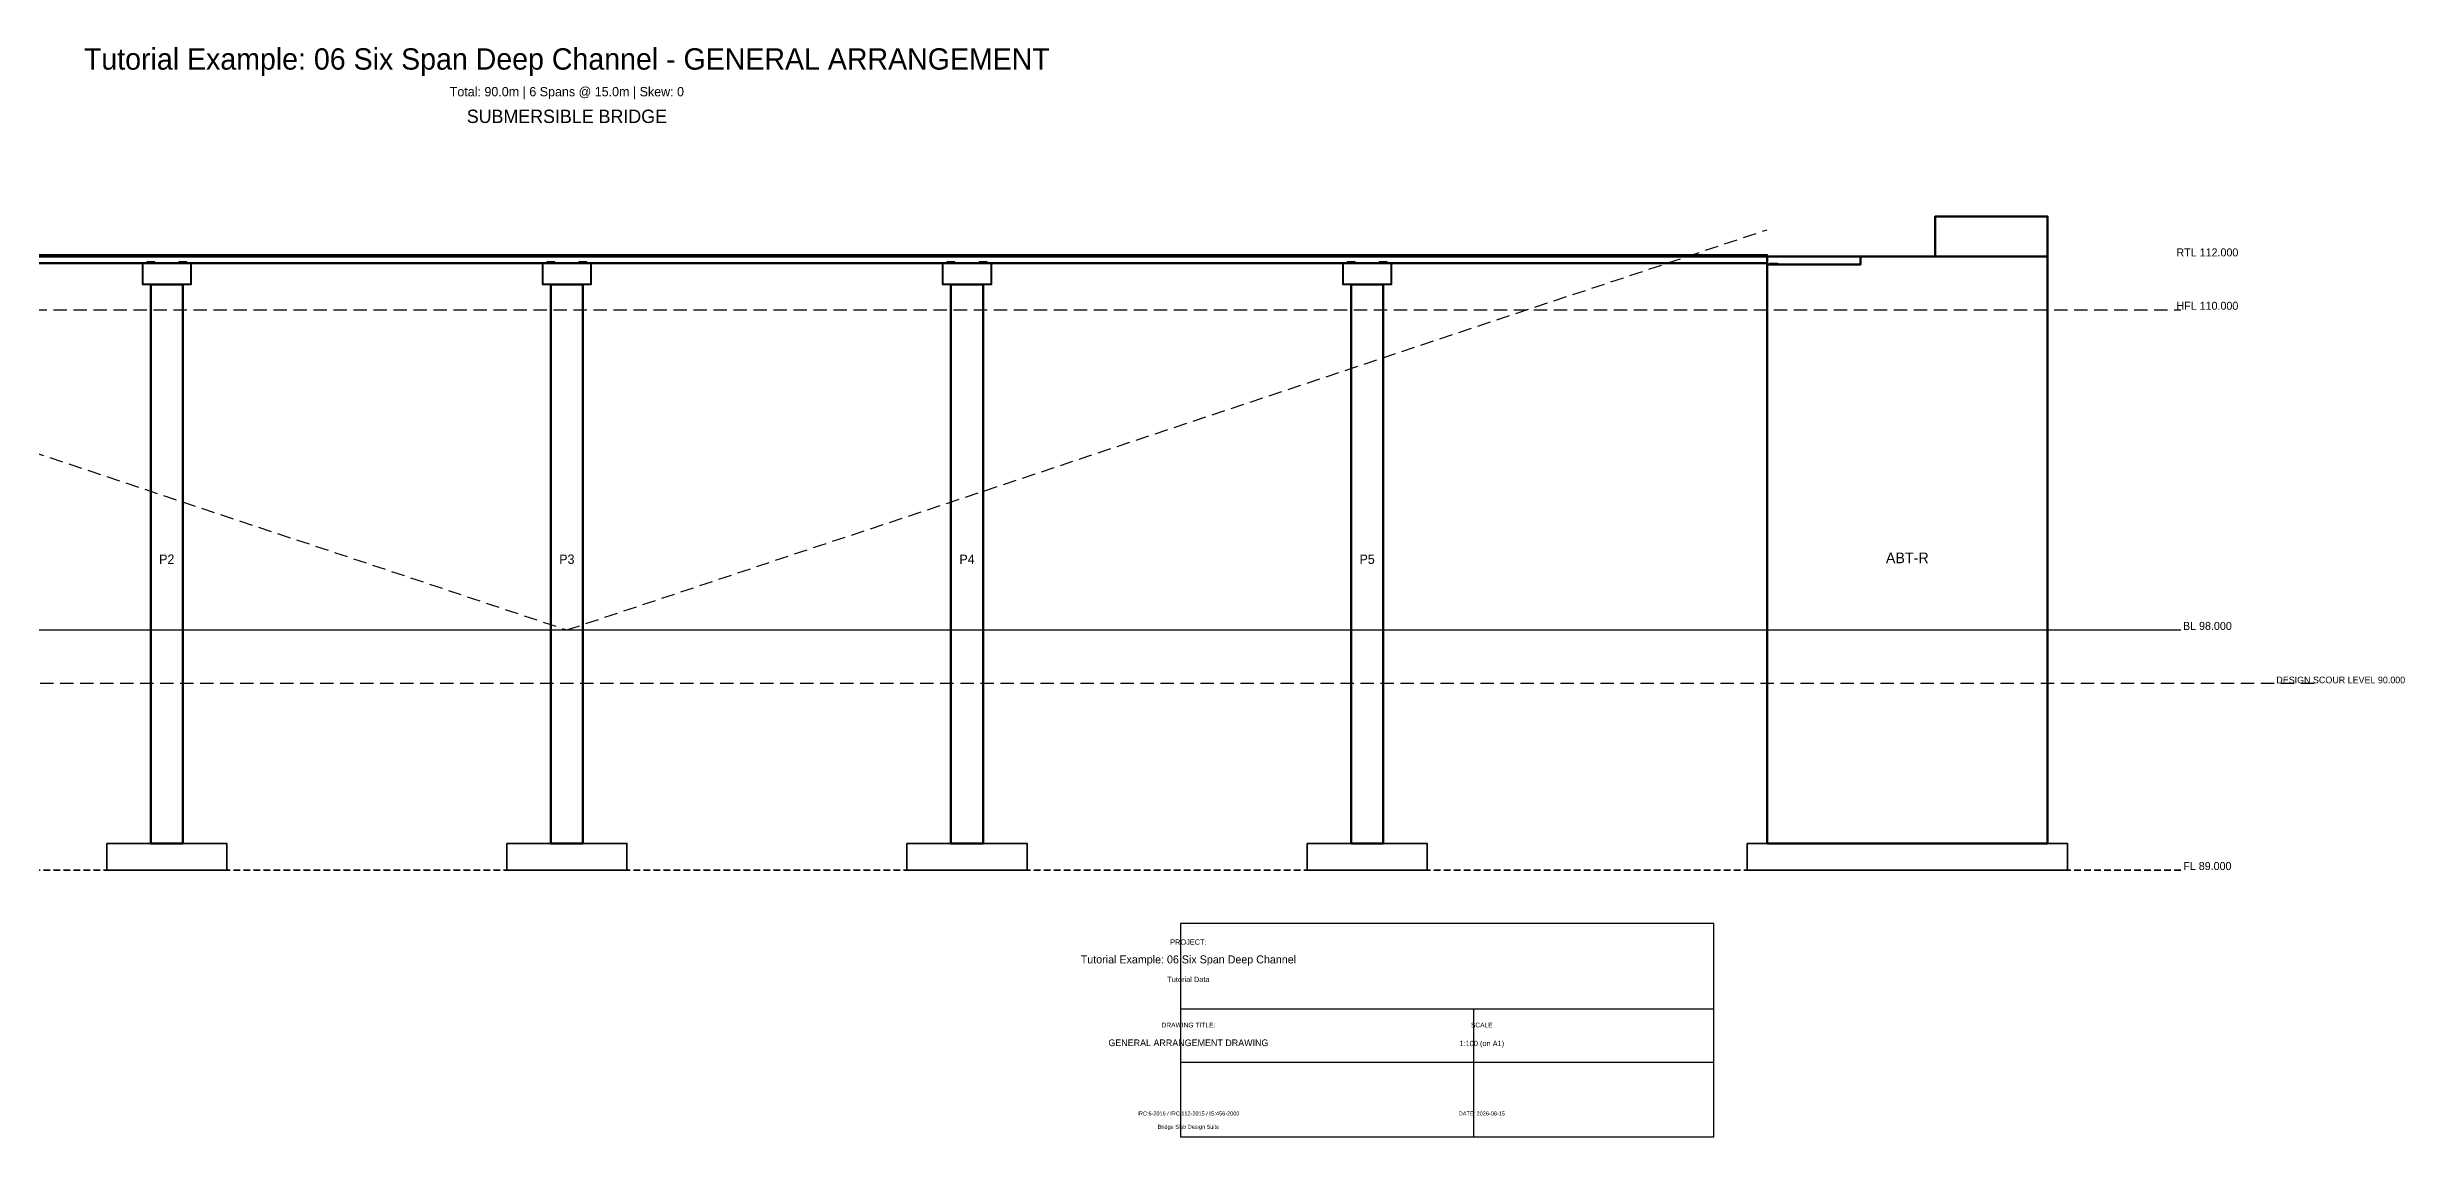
# Model space of a CAD drawing. Header units: metres. Extents: x -26 to 114, y -14 to 140.
# Drawn here: x 25.5 to 113.9, y 99 to 139.8 of the extents above; entities that cross this region are included whole.
import ezdxf
from ezdxf.enums import TextEntityAlignment as Align

# ---------------------------------------------------------------- set-up
doc = ezdxf.new("R2010")
doc.units = ezdxf.units.M
doc.linetypes.add('DASHED', pattern=[0.75, 0.5, -0.25])
doc.linetypes.add('HIDDEN', pattern=[0.375, 0.25, -0.125])
for name, color, linetype, lineweight in [('A-TEXT', 7, 'CONTINUOUS', 18), ('A-TITLE', 7, 'CONTINUOUS', 25), ('G-BED', 32, 'CONTINUOUS', 25), ('G-HFL', 150, 'DASHED', 25), ('G-NGL', 30, 'DASHED', 25), ('H-CONC', 253, 'CONTINUOUS', 15), ('S-ABUT', 5, 'CONTINUOUS', 50), ('S-BEARING', 6, 'CONTINUOUS', 30), ('S-DECK', 4, 'CONTINUOUS', 50), ('S-FNDTN', 2, 'HIDDEN', 35), ('S-KERB', 8, 'CONTINUOUS', 25), ('S-PIER', 3, 'CONTINUOUS', 50), ('S-PIERCAP', 3, 'CONTINUOUS', 40)]:
    doc.layers.add(name, color=color, linetype=linetype, lineweight=lineweight)

msp = doc.modelspace()

# ---------------------------------------------------------------- hatches: boundary and pattern name
at = {"layer": 'H-CONC'}
h = msp.add_hatch(dxfattribs=at)
h.set_pattern_fill('ANSI31', color=256, scale=0.05, style=0)
h.set_pattern_definition([])
h.paths.add_polyline_path([(0, 132), (90, 132), (90, 131.75), (0, 131.75)])
h = msp.add_hatch(dxfattribs=at)
h.set_pattern_fill('ANSI31', color=256, scale=0.04, style=0)
h.set_pattern_definition([])
h.paths.add_polyline_path([(29.4, 130.95), (30.6, 130.95), (30.6, 110), (29.4, 110)])
h = msp.add_hatch(dxfattribs=at)
h.set_pattern_fill('ANSI31', color=256, scale=0.04, style=0)
h.set_pattern_definition([])
h.paths.add_polyline_path([(44.4, 130.95), (45.6, 130.95), (45.6, 110), (44.4, 110)])
h = msp.add_hatch(dxfattribs=at)
h.set_pattern_fill('ANSI31', color=256, scale=0.04, style=0)
h.set_pattern_definition([])
h.paths.add_polyline_path([(59.4, 130.95), (60.6, 130.95), (60.6, 110), (59.4, 110)])
h = msp.add_hatch(dxfattribs=at)
h.set_pattern_fill('ANSI31', color=256, scale=0.04, style=0)
h.set_pattern_definition([])
h.paths.add_polyline_path([(74.4, 130.95), (75.6, 130.95), (75.6, 110), (74.4, 110)])
h = msp.add_hatch(dxfattribs=at)
h.set_pattern_fill('ANSI32', color=256, scale=0.08, style=0)
h.set_pattern_definition([])
h.paths.add_polyline_path([(89.25, 110), (101.25, 110), (101.25, 109), (89.25, 109)])

# ---------------------------------------------------------------- linework, layer by layer
at = {"layer": 'A-TITLE', "linetype": 'CONTINUOUS'}
for p, q in [((68, 103.8), (88, 103.8)), ((79, 99), (79, 103.8)), ((68, 101.8), (88, 101.8))]:
    msp.add_line(p, q, dxfattribs=at)
msp.add_lwpolyline([(68, 99), (88, 99), (88, 107), (68, 107)], close=True, dxfattribs=at)
at = {"layer": 'G-BED', "linetype": 'CONTINUOUS'}
msp.add_line((-15.5, 118), (105.5, 118), dxfattribs=at)
at = {"layer": 'G-BED', "linetype": 'DASHED'}
msp.add_line((-20.5, 116), (110.5, 116), dxfattribs=at)
at = {"layer": 'G-HFL', "linetype": 'DASHED'}
msp.add_line((-15.5, 130), (105.5, 130), dxfattribs=at)
at = {"layer": 'G-NGL', "linetype": 'DASHED'}
msp.add_lwpolyline([(0, 133), (45, 118), (90, 133)], dxfattribs=at)
at = {"layer": 'S-ABUT', "linetype": 'CONTINUOUS'}
for points in [[(96.3, 132), (100.5, 132), (100.5, 133.5), (96.3, 133.5)], [(90, 132), (100.5, 132), (100.5, 110), (90, 110)]]:
    msp.add_lwpolyline(points, close=True, dxfattribs=at)
at = {"layer": 'S-BEARING', "linetype": 'CONTINUOUS'}
for points in [[(29.25, 131.75), (29.55, 131.75), (29.55, 131.8), (29.25, 131.8)], [(30.45, 131.75), (30.75, 131.75), (30.75, 131.8), (30.45, 131.8)], [(44.25, 131.75), (44.55, 131.75), (44.55, 131.8), (44.25, 131.8)], [(45.45, 131.75), (45.75, 131.75), (45.75, 131.8), (45.45, 131.8)], [(59.25, 131.75), (59.55, 131.75), (59.55, 131.8), (59.25, 131.8)], [(60.45, 131.75), (60.75, 131.75), (60.75, 131.8), (60.45, 131.8)], [(74.25, 131.75), (74.55, 131.75), (74.55, 131.8), (74.25, 131.8)], [(75.45, 131.75), (75.75, 131.75), (75.75, 131.8), (75.45, 131.8)], [(90.1, 131.75), (90.4, 131.75), (90.4, 131.7), (90.1, 131.7)]]:
    msp.add_lwpolyline(points, close=True, dxfattribs=at)
at = {"layer": 'S-DECK', "linetype": 'CONTINUOUS'}
msp.add_line((0, 132), (90, 132), dxfattribs=at)
for points in [[(0, 132), (90, 132), (90, 131.75), (0, 131.75)], [(90, 132), (93.5, 132), (93.5, 131.7), (90, 131.7)]]:
    msp.add_lwpolyline(points, close=True, dxfattribs=at)
at = {"layer": 'S-FNDTN', "linetype": 'HIDDEN'}
msp.add_line((-15.5, 109), (105.5, 109), dxfattribs=at)
at = {"layer": 'S-FNDTN', "linetype": 'CONTINUOUS'}
for points in [[(27.75, 110), (32.25, 110), (32.25, 109), (27.75, 109)], [(42.75, 110), (47.25, 110), (47.25, 109), (42.75, 109)], [(57.75, 110), (62.25, 110), (62.25, 109), (57.75, 109)], [(72.75, 110), (77.25, 110), (77.25, 109), (72.75, 109)], [(89.25, 110), (101.25, 110), (101.25, 109), (89.25, 109)]]:
    msp.add_lwpolyline(points, close=True, dxfattribs=at)
at = {"layer": 'S-KERB', "linetype": 'CONTINUOUS'}
msp.add_lwpolyline([(0, 132.075), (90, 132.075), (90, 132), (0, 132)], close=True, dxfattribs=at)
at = {"layer": 'S-PIER', "linetype": 'CONTINUOUS'}
for points in [[(29.4, 130.95), (30.6, 130.95), (30.6, 110), (29.4, 110)], [(44.4, 130.95), (45.6, 130.95), (45.6, 110), (44.4, 110)], [(59.4, 130.95), (60.6, 130.95), (60.6, 110), (59.4, 110)], [(74.4, 130.95), (75.6, 130.95), (75.6, 110), (74.4, 110)]]:
    msp.add_lwpolyline(points, close=True, dxfattribs=at)
at = {"layer": 'S-PIERCAP', "linetype": 'CONTINUOUS'}
for points in [[(29.1, 131.75), (30.9, 131.75), (30.9, 130.95), (29.1, 130.95)], [(44.1, 131.75), (45.9, 131.75), (45.9, 130.95), (44.1, 130.95)], [(59.1, 131.75), (60.9, 131.75), (60.9, 130.95), (59.1, 130.95)], [(74.1, 131.75), (75.9, 131.75), (75.9, 130.95), (74.1, 130.95)]]:
    msp.add_lwpolyline(points, close=True, dxfattribs=at)

# ---------------------------------------------------------------- texts
at = {"layer": 'A-TEXT'}
for s, height, p in [('Tutorial Example: 06 Six Span Deep Channel - GENERAL ARRANGEMENT', 0.8, (45, 139)), ('Total: 90.0m | 6 Spans @ 15.0m | Skew: 0', 0.35, (45, 138)), ('SUBMERSIBLE BRIDGE', 0.5, (45, 137)), ('RTL 112.000', 0.3, (106.5, 132)), ('P2', 0.35, (30, 120.475)), ('P3', 0.35, (45, 120.475)), ('P4', 0.35, (60, 120.475)), ('P5', 0.35, (75, 120.475)), ('ABT-R', 0.4, (95.25, 120.5)), ('FL 89.000', 0.3, (106.5, 109))]:
    msp.add_text(s, height=height, dxfattribs=at).set_placement(p, align=Align.CENTER)
at = {"layer": 'A-TITLE'}
for s, height, p in [('PROJECT:', 0.2, (68.3, 106.2)), ('Tutorial Example: 06 Six Span Deep Channel', 0.3, (68.3, 105.5)), ('Tutorial Data', 0.2, (68.3, 104.8)), ('GENERAL ARRANGEMENT DRAWING', 0.25, (68.3, 102.4)), ('DRAWING TITLE:', 0.18, (68.3, 103.1)), ('1:100 (on A1)', 0.2, (79.3, 102.4)), ('SCALE', 0.18, (79.3, 103.1)), ('IRC:6-2016 / IRC:112-2015 / IS:456-2000', 0.15, (68.3, 99.8)), ('DATE: 2026-08-15', 0.15, (79.3, 99.8)), ('Bridge Slab Design Suite', 0.15, (68.3, 99.3))]:
    msp.add_text(s, height=height, dxfattribs=at).set_placement(p, align=Align.CENTER)
at = {"layer": 'G-BED'}
for s, height, p in [('BL 98.000', 0.3, (106.5, 118)), ('DESIGN SCOUR LEVEL 90.000', 0.25, (111.5, 116))]:
    msp.add_text(s, height=height, dxfattribs=at).set_placement(p, align=Align.CENTER)
at = {"layer": 'G-HFL'}
msp.add_text('HFL 110.000', height=0.3, dxfattribs=at).set_placement((106.5, 130), align=Align.CENTER)

doc.saveas('drawing.dxf')
